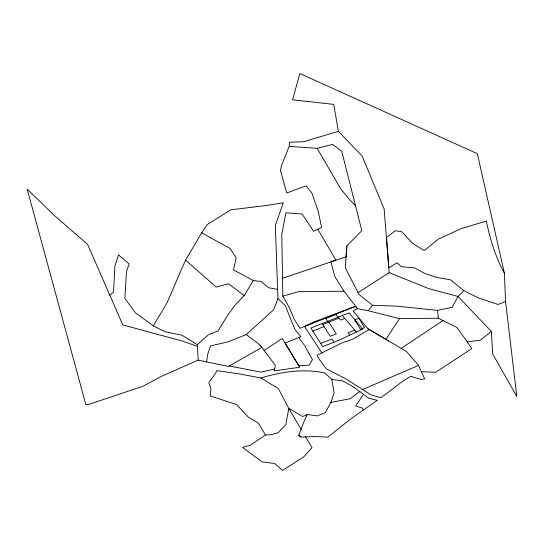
<?xml version="1.0" encoding="UTF-8"?>
<svg xmlns="http://www.w3.org/2000/svg" width="544" height="544" viewBox="0 0 544 544"><rect width="100%" height="100%" fill="white"/><g stroke="black" fill="none" stroke-linecap="round" stroke-linejoin="round"><path stroke-width="0.82" d="M421.369 371.702L424.66 378.848L420.934 379.488L410.842 376.292L402.138 381.636L380.984 397.786L370.756 394.74L346.106 378.964L326.325 368.852L319.41 359.434L316.996 355.348L341.299 343.203L353.056 339.048L369.254 329.474L406.477 351.485L418.547 365.398L421.369 371.702L435.771 372.28L471.852 348.548L457.048 327.556L438.24 318.24L399.446 318.628L368.125 310.706L357.401 308.645L355.572 306.286L314.752 321.62L300.05 328.365L294.59 320.069L289.15 307.238L282.819 296.12L281.765 234.233L285.933 212.833L302.097 213.955L313.589 231.295L321.579 227.474L318.369 211.738L311.794 192.848L306.054 185.898L286.736 192.964L280.412 170.32L281.581 165.39L289.224 146.39L289.435 142.263L303.838 141.685L338.402 131.342L362.161 156.108L384.125 208.91L388.797 267.859L397.113 262.745L401.438 266.716L414.616 267.92L425.02 273.564L436.39 277.331L450.48 279.813L463.794 290.591L478.21 297.867L498.012 304.456L505.566 301.553L504.404 273.231L477.319 153.66L299.88 73.542L292.57 99.804L333.751 104.387L338.402 131.342M289.224 146.39L317.138 148.308L332.52 144.378L341.707 151.137L361.821 230.697L346.902 245.772L346.1 256.782L282.805 278.195M346.902 245.772L345.284 267.852L359.04 294.501L372.558 305.279L396.732 306.156L437.607 310.379L452.193 307.285L458.041 296.446L463.794 290.591M246.221 334.594L260.134 345.127L261.875 347.392L228.432 366.445L206.632 361.903L207.631 354.572L210.474 345.936L227.99 341.89L246.221 334.594L273.714 309.754L277.923 298.697L275.346 225.359L283.329 202.783L264.928 205.673L230.914 209.814L207.278 224.509L201.695 232.818L185.545 260.12L166.981 302.94L153.252 325.836L165.192 331.786L182.016 335.233L197.295 344.685L198.22 360.114L161.813 376.183L142.848 386.315L89.175 404.267L85.87 404.648L27.2 189.21L55.189 216.213L87.543 244.283L122.808 324.931L182.832 341.183L197.397 346.351M331.833 379.508L342.564 380.814L352.906 386.587L368.771 398.201L377.284 400.364L350.71 418.9L327.842 437.124L314.473 436.546L301.063 437.036L298.717 435.37L301.145 429.406L288.789 408.408L302.641 416.507L307.183 414.528L317.274 415.881L325.264 412.678L330.902 402.431L334.043 392.897L331.833 379.508L324.707 372.932C303.538 368.492 281.398 371.722 260.916 377.978L240.02 374.034L216.743 370.586L215.56 373.252L208.814 382.595L210.929 388.64L210.215 395.923L236.518 404.518L248.316 417.085L258.386 423.205L265.465 434.942L271.368 434.676L278.134 432.752L285.804 424.619L288.789 408.408L278.372 388.606L260.916 377.978M301.145 429.406L303.246 423.327L307.183 414.528M197.295 344.685L208.481 334.669L217.96 331.078L228.052 314.656L235.94 304.11L244.263 295.514L253.273 280.507L261.079 281.5L268.661 287.762L277.814 289.408M368.016 328.753L385.907 339.463L399.446 318.628M363.616 394.033L355.633 406.008L362.175 408.027L363.297 410.122M368.125 310.706L372.558 305.279M358.047 292.713L389.144 272.619L428.726 288.619L458.041 296.446L491.368 331.405L480.372 340.15L467.5 341.87M109.8 295.181L113.546 292.25L114.913 265.914L118.531 254.878L129.098 263.969L126.487 271.721L124.882 298.302L135.327 312.725L153.252 325.836M359.863 391.442L350.01 398.766L330.902 402.431M265.465 434.942L250.594 445.06L242.617 447.406L262.031 461.897L274.754 463.481L282.52 470.458L303.668 456.96L312.011 447.685L305.572 436.791M401.173 348.405L443.217 320.362M264.166 350.363L282.302 338.45L299.717 367.275L274.251 370.865L275.339 365.303L260.134 345.127M362.596 389.511L418.547 365.398M355.572 306.286L304.586 326.563L321.844 352.927M322.816 324.564L338.518 318.342L336.049 314.344L325.802 318.424L328.284 322.395M312.759 331.038L324.074 326.563M344.78 318.376L340.408 320.103L338.524 317.057M320.715 343.448L331.956 339.055L333.948 342.224M354.824 330.126L348.174 332.724L349.697 335.192M282.819 296.12L298.588 291.7L343.992 291.217L357.401 308.645L353.158 311.182L368.832 329.725M274.591 369.111L260.828 372.103L229.242 365.983M198.22 360.114L206.632 361.903M253.273 280.507L233.478 269.865L236.144 257.652L229.881 248.309L201.695 232.818M385.907 339.463L388.572 341.074M298.717 435.37L301.063 437.036M244.263 295.514L228.514 283.791L216.22 287.089L185.545 260.12M277.923 298.697L285.335 305.66L294.841 329.297L300.846 336.593L285.11 343.101L298.806 365.772L309.019 365.18L312.453 359.706L304.586 345.454L298.67 337.491M355.3 205.462L348.711 198.648L340.68 188.768L317.138 148.308M342.346 315.54L356.429 331.996M504.404 273.231C495.523 257.033 490.028 239.115 486.343 221.054L461.21 228.609L438.314 239.156L424.347 250.573L412.678 243.454L401.805 231.764L395.257 230.724L386.56 237.565L389.144 272.619M322.17 323.537L330.228 336.321L336.301 333.941L328.93 322.143M343.992 291.217L334.676 276.311L330.949 261.746L335.859 260.066L317.846 229.221M505.566 301.553L516.8 396.433L492.708 354.042L491.368 331.405M437.607 310.379L438.24 318.24M362.712 329.004L339.218 340.17L322.728 346.596L310.842 328.032L349.024 312.895L362.712 329.004M358.877 318.22L354.749 319.845L360.495 329.338L364.602 327.733L358.877 318.22"/></g></svg>
